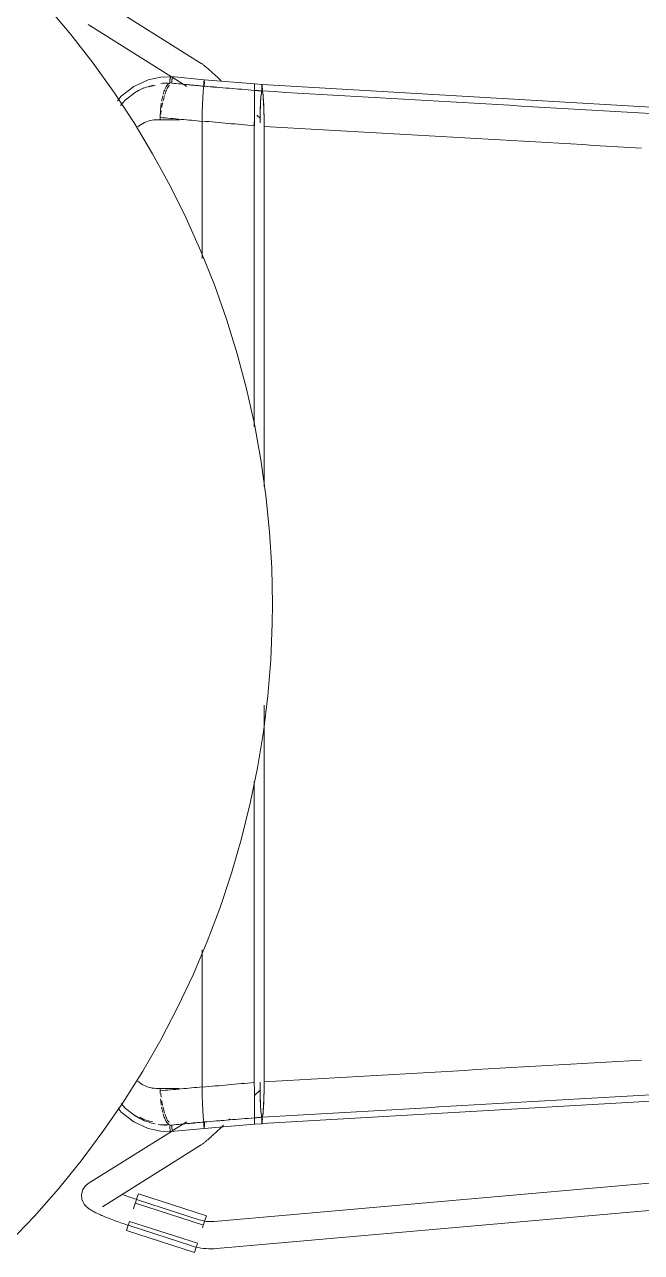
# Model space of a CAD drawing. Header units: millimetres. Extents: x 79795 to 317870, y -36033 to 97293.
# Drawn here: x 220845 to 221117, y 31466 to 32008 of the extents above; entities that cross this region are included whole.
import ezdxf

# ---------------------------------------------------------------- set-up
doc = ezdxf.new("R2010")
doc.units = ezdxf.units.MM
doc.header["$MEASUREMENT"] = 0
doc.layers.add('I-FURN', color=8, linetype='CONTINUOUS', lineweight=9)

msp = doc.modelspace()

# ---------------------------------------------------------------- linework, layer by layer
at = {"layer": 'I-FURN'}
for p, q in [((220865.1, 32003.31), (220854.8, 32015.55)), ((220922.66, 31990.55), (220879.07, 32017.85)), ((220872.7, 32007.69), (220909.47, 31984.65)), ((220874.91, 31990.67), (220865.1, 32003.31)), ((220884.21, 31977.65), (220874.91, 31990.67)), ((220922.66, 31990.55), (220922.98, 31990.33)), ((220922.98, 31990.33), (220923.24, 31990.15)), ((220923.24, 31990.15), (220923.47, 31989.98)), ((220923.47, 31989.98), (220923.69, 31989.8)), ((220923.69, 31989.8), (220923.91, 31989.62)), ((220923.91, 31989.62), (220924.14, 31989.43)), ((220924.14, 31989.43), (220924.39, 31989.23)), ((220924.39, 31989.23), (220924.64, 31989.02)), ((220924.64, 31989.02), (220924.9, 31988.79)), ((220924.9, 31988.79), (220925.18, 31988.55)), ((220925.18, 31988.55), (220925.48, 31988.29)), ((220925.48, 31988.29), (220925.79, 31988.02)), ((220925.79, 31988.02), (220926.11, 31987.73)), ((220926.11, 31987.73), (220926.45, 31987.43)), ((220926.45, 31987.43), (220926.8, 31987.11)), ((220892.91, 31980.4), (220899.22, 31983.3)), ((220899.22, 31983.3), (220904.87, 31984.51)), ((220904.87, 31984.51), (220910.33, 31984.6)), ((220923.93, 31983.3), (220909.43, 31984.72)), ((220909.84, 31984.42), (220916.29, 31980.38)), ((220923.83, 31981.91), (220923.82, 31981.42)), ((220923.82, 31981.41), (220923.83, 31981.91)), ((220923.84, 31982.36), (220923.83, 31981.91)), ((220923.83, 31981.91), (220923.84, 31982.36)), ((220923.85, 31982.75), (220923.84, 31982.36)), ((220923.84, 31982.36), (220923.85, 31982.74)), ((220923.88, 31983.04), (220923.85, 31982.75)), ((220923.85, 31982.74), (220923.88, 31983.04)), ((220923.9, 31983.23), (220923.88, 31983.04)), ((220923.93, 31983.3), (220923.9, 31983.23)), ((220923.9, 31983.23), (220923.93, 31983.3)), ((220923.95, 31983.24), (220923.93, 31983.3)), ((220946.13, 31981.47), (220923.93, 31983.3)), ((220923.93, 31983.3), (220923.95, 31983.23)), ((220923.98, 31983.05), (220923.95, 31983.24)), ((220923.95, 31983.23), (220923.98, 31983.05)), ((220924, 31982.76), (220923.98, 31983.05)), ((220923.98, 31983.05), (220924, 31982.75)), ((220924.01, 31982.37), (220924, 31982.76)), ((220924, 31982.75), (220924.01, 31982.37)), ((220924.02, 31981.92), (220924.01, 31982.37)), ((220924.01, 31982.37), (220924.02, 31981.92)), ((220924.03, 31981.43), (220924.02, 31981.92)), ((220924.02, 31981.92), (220924.03, 31981.43)), ((220926.8, 31987.11), (220927.16, 31986.78)), ((220927.16, 31986.78), (220927.54, 31986.44)), ((220927.54, 31986.44), (220927.93, 31986.08)), ((220927.93, 31986.08), (220928.33, 31985.71)), ((220928.33, 31985.71), (220928.75, 31985.33)), ((220928.75, 31985.33), (220929.17, 31984.94)), ((220929.17, 31984.94), (220929.61, 31984.54)), ((220929.61, 31984.54), (220930.05, 31984.13)), ((220930.05, 31984.13), (220930.5, 31983.7)), ((220930.5, 31983.7), (220930.97, 31983.27)), ((220930.97, 31983.27), (220931.44, 31982.83)), ((220892.98, 31964.27), (220884.21, 31977.65)), ((220887.38, 31976.06), (220892.91, 31980.4)), ((220889.04, 31974.33), (220893.61, 31977.82)), ((220893.61, 31977.82), (220897.3, 31979.73)), ((220923.31, 31975.39), (220923.46, 31977.83)), ((220923.46, 31977.82), (220923.31, 31975.34)), ((220923.64, 31979.56), (220923.46, 31977.82)), ((220923.46, 31977.84), (220923.64, 31979.56)), ((220923.83, 31980.45), (220923.64, 31979.56)), ((220923.64, 31979.56), (220923.83, 31980.45)), ((220923.82, 31981.42), (220923.83, 31980.92)), ((220923.83, 31980.92), (220923.82, 31981.41)), ((220923.83, 31980.92), (220923.83, 31980.45)), ((220923.83, 31980.45), (220923.83, 31980.92)), ((220924.02, 31980.46), (220924.03, 31980.93)), ((220924.03, 31980.93), (220924.02, 31980.46)), ((220946.1, 31977.75), (220946.09, 31976)), ((220946.09, 31976), (220946.1, 31977.74)), ((220946.1, 31977.74), (220946.12, 31978.63)), ((220946.12, 31978.63), (220946.1, 31977.75)), ((220946.12, 31980.92), (220946.12, 31981.22)), ((220946.12, 31981.22), (220946.12, 31980.93)), ((220946.12, 31980.93), (220946.12, 31980.54)), ((220946.12, 31980.54), (220946.12, 31980.92)), ((220946.12, 31980.09), (220946.12, 31980.54)), ((220946.12, 31980.54), (220946.12, 31980.09)), ((220946.12, 31979.6), (220946.12, 31980.09)), ((220946.12, 31980.09), (220946.12, 31979.6)), ((220946.12, 31979.1), (220946.12, 31979.6)), ((220946.12, 31979.6), (220946.12, 31979.11)), ((220946.12, 31979.11), (220946.12, 31978.63)), ((220946.12, 31978.63), (220946.12, 31979.1)), ((220946.13, 31981.47), (220949.49, 31981.2)), ((220946.13, 31981.4), (220946.13, 31981.47)), ((220946.13, 31981.47), (220946.13, 31981.4)), ((220946.13, 31981.41), (220946.13, 31981.47)), ((220946.13, 31981.47), (220946.13, 31981.41)), ((220946.13, 31980.92), (220946.13, 31980.53)), ((220946.13, 31980.54), (220946.13, 31980.92)), ((220946.13, 31980.09), (220946.13, 31980.54)), ((220946.13, 31980.53), (220946.13, 31980.08)), ((220946.13, 31979.6), (220946.13, 31980.09)), ((220946.13, 31980.08), (220946.13, 31979.59)), ((220946.13, 31979.1), (220946.13, 31979.6)), ((220946.13, 31979.59), (220946.13, 31979.1)), ((220946.13, 31979.1), (220946.13, 31978.63)), ((220946.13, 31978.63), (220946.13, 31979.1)), ((220946.15, 31977.73), (220946.16, 31975.98)), ((220946.16, 31975.98), (220946.15, 31977.73)), ((220949.18, 31977.45), (220948.98, 31975.7)), ((220949.39, 31978.36), (220949.18, 31977.45)), ((220949.39, 31980.26), (220949.38, 31979.81)), ((220949.38, 31979.81), (220949.38, 31979.32)), ((220949.38, 31979.32), (220949.38, 31978.82)), ((220949.38, 31978.82), (220949.39, 31978.36)), ((220949.41, 31980.65), (220949.39, 31980.26)), ((220949.43, 31980.94), (220949.41, 31980.65)), ((220949.46, 31981.13), (220949.43, 31980.94)), ((220949.49, 31981.2), (220949.46, 31981.13)), ((221281.4, 31961.91), (220949.49, 31981.2)), ((220949.51, 31981.13), (220949.49, 31981.2)), ((220949.54, 31980.94), (220949.51, 31981.13)), ((220949.56, 31980.65), (220949.54, 31980.94)), ((220949.58, 31980.27), (220949.56, 31980.65)), ((220949.59, 31979.82), (220949.58, 31980.27)), ((220949.6, 31979.33), (220949.59, 31979.82)), ((220949.59, 31978.83), (220949.6, 31979.33)), ((220949.59, 31978.36), (220949.59, 31978.83)), ((220949.8, 31977.47), (220949.59, 31978.36)), ((220949.99, 31975.72), (220949.8, 31977.47)), ((220885.69, 31973.96), (220887.38, 31976.06)), ((220887.04, 31971.94), (220889.04, 31974.33)), ((220923.2, 31972.25), (220923.12, 31968.71)), ((220923.12, 31968.81), (220923.2, 31972.25)), ((220923.2, 31972.31), (220923.31, 31975.35)), ((220923.31, 31975.34), (220923.2, 31972.25)), ((220946.08, 31973.5), (220946.07, 31970.36)), ((220946.07, 31970.36), (220946.08, 31973.49)), ((220946.08, 31973.5), (220946.09, 31976)), ((220946.09, 31976), (220946.08, 31973.5)), ((220946.16, 31975.98), (220946.17, 31973.48)), ((220946.17, 31973.48), (220946.16, 31975.98)), ((220946.17, 31973.48), (220946.18, 31970.35)), ((220946.18, 31970.36), (220946.17, 31973.48)), ((220948.82, 31973.21), (220948.7, 31970.09)), ((220948.98, 31975.7), (220948.82, 31973.21)), ((220950.15, 31973.22), (220949.99, 31975.72)), ((220950.28, 31970.09), (220950.15, 31973.22)), ((220913.05, 31965.66), (220903.3, 31965.66)), ((220904.54, 31965.6), (220904.54, 31966.65)), ((220923.12, 31968.71), (220923.1, 31964.95)), ((220923.1, 31965.07), (220923.12, 31968.71)), ((220946.06, 31963.01), (220946.07, 31966.8)), ((220946.07, 31966.8), (220946.06, 31963.01)), ((220946.07, 31966.8), (220946.07, 31970.36)), ((220946.07, 31970.36), (220946.07, 31966.8)), ((220946.19, 31966.8), (220946.19, 31963.02)), ((220946.19, 31963.02), (220946.19, 31966.8)), ((220948.74, 31966.23), (220947.21, 31967.71)), ((220948.62, 31966.54), (220948.6, 31964.28)), ((220948.7, 31970.09), (220948.62, 31966.54)), ((220950.35, 31966.53), (220950.28, 31970.09)), ((220950.38, 31962.74), (220950.35, 31966.53)), ((220901.2, 31950.54), (220892.98, 31964.27)), ((220923.1, 31964.95), (220923.1, 31904.46)), ((220923.1, 31904.46), (220923.1, 31964.95)), ((220946.06, 31830.01), (220946.06, 31963.01)), ((220946.06, 31963.01), (220946.06, 31830.01)), ((220950.38, 31803.65), (220950.38, 31962.74)), ((220950.38, 31962.74), (220950.38, 31803.65)), ((220908.87, 31936.5), (220901.2, 31950.54)), ((220915.98, 31922.17), (220908.87, 31936.5)), ((220922.5, 31907.56), (220915.98, 31922.17)), ((220928.43, 31892.7), (220922.5, 31907.56)), ((220933.77, 31877.62), (220928.43, 31892.7)), ((220938.5, 31862.33), (220933.77, 31877.62)), ((220942.61, 31846.87), (220938.5, 31862.33)), ((220946.1, 31831.26), (220942.61, 31846.87)), ((220948.97, 31815.52), (220946.1, 31831.26)), ((220951.2, 31799.68), (220948.97, 31815.52)), ((220952.8, 31783.76), (220951.2, 31799.68)), ((220953.76, 31767.79), (220952.8, 31783.76)), ((220954.08, 31751.79), (220953.76, 31767.79)), ((220953.98, 31743.16), (220954.08, 31751.79)), ((220953.32, 31727.17), (220953.98, 31743.16)), ((220952.01, 31711.23), (220953.32, 31727.17)), ((220950.07, 31695.34), (220952.01, 31711.23)), ((220950.38, 31540.84), (220950.38, 31707.11)), ((220950.38, 31707.11), (220950.38, 31540.84)), ((220947.5, 31679.55), (220950.07, 31695.34)), ((220944.3, 31663.88), (220947.5, 31679.55)), ((220946.06, 31540.58), (220946.06, 31673.41)), ((220946.06, 31673.41), (220946.06, 31540.58)), ((220940.47, 31648.34), (220944.3, 31663.88)), ((220936.02, 31632.98), (220940.47, 31648.34)), ((220930.96, 31617.8), (220936.02, 31632.98)), ((220925.3, 31602.83), (220930.96, 31617.8)), ((220919.05, 31588.11), (220925.3, 31602.83)), ((220923.1, 31599.19), (220923.1, 31538.63)), ((220923.1, 31538.63), (220923.1, 31599.19)), ((220912.21, 31573.64), (220919.05, 31588.11)), ((220904.8, 31559.46), (220912.21, 31573.64)), ((220896.83, 31545.59), (220904.8, 31559.46)), ((220888.31, 31532.05), (220896.83, 31545.59)), ((220903.3, 31537.93), (220913.05, 31537.93)), ((220904.54, 31536.94), (220904.54, 31537.98)), ((220923.1, 31538.63), (220923.12, 31534.87)), ((220923.12, 31534.78), (220923.1, 31538.51)), ((220946.07, 31536.79), (220946.06, 31540.58)), ((220946.06, 31540.58), (220946.07, 31536.79)), ((220946.07, 31534.78), (220948.74, 31537.35)), ((220948.59, 31540.73), (220948.62, 31537.05)), ((221281.4, 31541.67), (220949.49, 31522.39)), ((220950.35, 31537.06), (220950.38, 31540.84)), ((220879.26, 31518.86), (220888.31, 31532.05)), ((220923.2, 31531.34), (220923.12, 31534.78)), ((220923.12, 31534.77), (220923.2, 31531.34)), ((220946.07, 31533.22), (220946.07, 31536.79)), ((220946.07, 31536.79), (220946.07, 31533.22)), ((220946.08, 31530.09), (220946.07, 31533.22)), ((220946.07, 31533.22), (220946.08, 31530.09)), ((220946.19, 31536.79), (220946.18, 31533.23)), ((220946.18, 31533.23), (220946.19, 31536.78)), ((220948.62, 31537.05), (220948.7, 31533.5)), ((220948.7, 31533.5), (220948.82, 31530.38)), ((220950.15, 31530.36), (220950.28, 31533.49)), ((220950.28, 31533.49), (220950.35, 31537.06)), ((220885.98, 31529.27), (220887.38, 31527.52)), ((220887.31, 31531.33), (220889.04, 31529.26)), ((220887.38, 31527.52), (220892.91, 31523.19)), ((220889.04, 31529.26), (220893.61, 31525.76)), ((220923.2, 31531.34), (220923.31, 31528.24)), ((220923.31, 31528.24), (220923.2, 31531.27)), ((220923.31, 31528.24), (220923.46, 31525.76)), ((220923.46, 31525.76), (220923.31, 31528.2)), ((220946.09, 31527.59), (220946.08, 31530.09)), ((220946.08, 31530.09), (220946.09, 31527.58)), ((220946.1, 31525.84), (220946.09, 31527.58)), ((220946.09, 31527.58), (220946.1, 31525.84)), ((220946.16, 31527.61), (220946.15, 31525.86)), ((220946.15, 31525.85), (220946.16, 31527.6)), ((220946.17, 31530.11), (220946.16, 31527.61)), ((220946.16, 31527.6), (220946.17, 31530.1)), ((220948.82, 31530.38), (220948.98, 31527.88)), ((220948.98, 31527.88), (220949.18, 31526.13)), ((220949.8, 31526.11), (220949.99, 31527.86)), ((220949.99, 31527.86), (220950.15, 31530.36)), ((220892.91, 31523.19), (220899.22, 31520.29)), ((220893.61, 31525.76), (220897.3, 31523.85)), ((220916.29, 31523.2), (220909.84, 31519.17)), ((220923.46, 31525.76), (220923.64, 31524.03)), ((220923.64, 31524.02), (220923.46, 31525.74)), ((220923.64, 31524.03), (220923.83, 31523.13)), ((220923.83, 31523.14), (220923.64, 31524.02)), ((220923.82, 31522.17), (220923.83, 31522.67)), ((220923.83, 31522.66), (220923.82, 31522.17)), ((220923.82, 31522.17), (220923.83, 31521.67)), ((220923.83, 31521.68), (220923.82, 31522.17)), ((220923.83, 31522.67), (220923.83, 31523.14)), ((220923.83, 31523.13), (220923.83, 31522.66)), ((220923.84, 31521.23), (220923.83, 31521.68)), ((220923.83, 31521.67), (220923.84, 31521.22)), ((220923.85, 31520.84), (220923.84, 31521.23)), ((220923.84, 31521.22), (220923.85, 31520.84)), ((220946.13, 31522.11), (220923.93, 31520.29)), ((220924.01, 31521.21), (220924.02, 31521.66)), ((220924.02, 31521.66), (220924.01, 31521.21)), ((220924.03, 31522.65), (220924.02, 31523.12)), ((220924.02, 31523.12), (220924.03, 31522.65)), ((220924.03, 31522.16), (220924.02, 31521.66)), ((220924.02, 31521.66), (220924.03, 31522.15)), ((220924.03, 31522.15), (220924.03, 31522.65)), ((220924.03, 31522.65), (220924.03, 31522.16)), ((220931.44, 31520.75), (220931.91, 31521.2)), ((220931.91, 31521.2), (220932.4, 31521.66)), ((220934.88, 31524.02), (220935.39, 31524.5)), ((220946.12, 31524.95), (220946.1, 31525.84)), ((220946.1, 31525.84), (220946.12, 31524.95)), ((220946.12, 31524.48), (220946.12, 31524.95)), ((220946.12, 31524.95), (220946.12, 31524.48)), ((220946.12, 31523.99), (220946.12, 31524.48)), ((220946.12, 31524.48), (220946.12, 31523.98)), ((220946.12, 31523.5), (220946.12, 31523.99)), ((220946.12, 31523.98), (220946.12, 31523.49)), ((220946.12, 31523.04), (220946.12, 31523.5)), ((220946.12, 31523.49), (220946.12, 31523.04)), ((220946.12, 31522.66), (220946.12, 31523.04)), ((220946.12, 31523.04), (220946.12, 31522.66)), ((220946.12, 31522.37), (220946.12, 31522.66)), ((220946.12, 31522.66), (220946.12, 31522.37)), ((220946.13, 31522.18), (220946.12, 31522.37)), ((220946.12, 31522.37), (220946.13, 31522.18)), ((220946.13, 31524.96), (220946.13, 31524.49)), ((220946.13, 31524.49), (220946.13, 31524.96)), ((220946.13, 31524.49), (220946.13, 31523.99)), ((220946.13, 31523.99), (220946.13, 31524.49)), ((220946.13, 31523.99), (220946.13, 31523.5)), ((220946.13, 31523.5), (220946.13, 31523.99)), ((220946.13, 31523.5), (220946.13, 31523.05)), ((220946.13, 31523.05), (220946.13, 31523.5)), ((220946.13, 31523.05), (220946.13, 31522.67)), ((220946.13, 31522.66), (220946.13, 31523.05)), ((220946.13, 31522.67), (220946.13, 31522.37)), ((220946.13, 31522.37), (220946.13, 31522.66)), ((220946.13, 31522.12), (220949.49, 31522.38)), ((220946.13, 31522.37), (220946.13, 31522.18)), ((220946.13, 31522.18), (220946.13, 31522.37)), ((220946.13, 31522.18), (220946.13, 31522.12)), ((220946.13, 31522.12), (220946.13, 31522.18)), ((220946.13, 31522.18), (220946.13, 31522.11)), ((220946.13, 31522.11), (220946.13, 31522.18)), ((220949.18, 31526.13), (220949.39, 31525.23)), ((220949.39, 31525.23), (220949.38, 31524.76)), ((220949.38, 31524.76), (220949.38, 31524.26)), ((220949.38, 31524.26), (220949.38, 31523.77)), ((220949.38, 31523.77), (220949.39, 31523.32)), ((220949.39, 31523.32), (220949.41, 31522.94)), ((220949.41, 31522.94), (220949.43, 31522.65)), ((220949.43, 31522.65), (220949.46, 31522.46)), ((220949.46, 31522.46), (220949.49, 31522.39)), ((220949.49, 31522.39), (220949.51, 31522.45)), ((220949.51, 31522.45), (220949.54, 31522.64)), ((220949.54, 31522.64), (220949.56, 31522.93)), ((220949.56, 31522.93), (220949.58, 31523.32)), ((220949.58, 31523.32), (220949.59, 31523.77)), ((220949.59, 31525.22), (220949.8, 31526.11)), ((220949.59, 31524.75), (220949.59, 31525.22)), ((220949.6, 31524.26), (220949.59, 31524.75)), ((220949.59, 31523.77), (220949.6, 31524.26)), ((220869.68, 31506.04), (220879.26, 31518.86)), ((220909.47, 31518.93), (220872.7, 31495.9)), ((220899.22, 31520.29), (220904.87, 31519.07)), ((220904.87, 31519.07), (220910.33, 31518.98)), ((220923.93, 31520.28), (220909.43, 31518.86)), ((220923.85, 31520.84), (220923.88, 31520.54)), ((220923.88, 31520.55), (220923.85, 31520.84)), ((220923.88, 31520.54), (220923.9, 31520.35)), ((220923.93, 31520.29), (220923.9, 31520.36)), ((220923.9, 31520.35), (220923.93, 31520.28)), ((220923.93, 31520.28), (220923.95, 31520.35)), ((220923.95, 31520.35), (220923.93, 31520.29)), ((220923.95, 31520.35), (220923.98, 31520.54)), ((220923.98, 31520.54), (220923.95, 31520.35)), ((220923.98, 31520.54), (220924, 31520.83)), ((220924, 31520.83), (220923.98, 31520.54)), ((220925.79, 31515.57), (220926.11, 31515.86)), ((220926.11, 31515.86), (220926.45, 31516.16)), ((220926.45, 31516.16), (220926.8, 31516.47)), ((220926.8, 31516.47), (220927.16, 31516.8)), ((220927.16, 31516.8), (220927.54, 31517.15)), ((220927.54, 31517.15), (220927.93, 31517.5)), ((220927.93, 31517.5), (220928.33, 31517.87)), ((221352.66, 31516.48), (220928.31, 31479.2)), ((220928.33, 31517.87), (220928.75, 31518.25)), ((220928.75, 31518.25), (220929.17, 31518.64)), ((220929.17, 31518.64), (220929.61, 31519.05)), ((220929.61, 31519.05), (220930.05, 31519.46)), ((220930.05, 31519.46), (220930.5, 31519.88)), ((220930.5, 31519.88), (220930.97, 31520.31)), ((220930.97, 31520.31), (220931.44, 31520.75)), ((220879.07, 31485.73), (220922.66, 31513.04)), ((220922.66, 31513.04), (220922.98, 31513.25)), ((220922.98, 31513.25), (220923.24, 31513.43)), ((220923.24, 31513.43), (220923.47, 31513.61)), ((220923.47, 31513.61), (220923.69, 31513.78)), ((220923.69, 31513.78), (220923.91, 31513.96)), ((220923.91, 31513.96), (220924.14, 31514.15)), ((220924.14, 31514.15), (220924.39, 31514.35)), ((220924.39, 31514.35), (220924.64, 31514.57)), ((220924.64, 31514.57), (220924.9, 31514.8)), ((220924.9, 31514.8), (220925.18, 31515.04)), ((220925.18, 31515.04), (220925.48, 31515.3)), ((220925.48, 31515.3), (220925.79, 31515.57)), ((220859.6, 31493.62), (220869.68, 31506.04)), ((220929.36, 31467.24), (221372.68, 31506.19)), ((220871.58, 31495.01), (220870.36, 31493.27)), ((220871.58, 31495.01), (220872.7, 31495.9)), ((220849.03, 31481.61), (220859.6, 31493.62)), ((220870.36, 31493.27), (220869.77, 31491.05)), ((220869.77, 31491.05), (220869.94, 31489.07)), ((220869.94, 31489.07), (220870.47, 31487.69)), ((220887.96, 31491.09), (220888.58, 31490.86)), ((220888.58, 31490.86), (220889.22, 31490.63)), ((220889.22, 31490.63), (220889.87, 31490.39)), ((220889.87, 31490.39), (220890.52, 31490.15)), ((220890.52, 31490.15), (220891.19, 31489.92)), ((220891.19, 31489.92), (220891.86, 31489.68)), ((220891.86, 31489.68), (220892.54, 31489.45)), ((220892.54, 31489.45), (220893.23, 31489.22)), ((220893.23, 31489.22), (220893.92, 31488.99)), ((220893.62, 31487.45), (220894.26, 31489.42)), ((220893.92, 31488.99), (220894.61, 31488.76)), ((220894.26, 31489.42), (220894.89, 31491.37)), ((220894.61, 31488.76), (220894.94, 31488.65)), ((220924.89, 31481.68), (220894.89, 31491.37)), ((220921.75, 31479.94), (220894.94, 31488.65)), ((220870.47, 31487.69), (220871.03, 31486.78)), ((220871.03, 31486.78), (220871.55, 31486.15)), ((220871.55, 31486.15), (220872.02, 31485.69)), ((220872.02, 31485.69), (220872.44, 31485.32)), ((220872.44, 31485.32), (220872.84, 31485)), ((220872.84, 31485), (220873.24, 31484.73)), ((220873.24, 31484.73), (220873.62, 31484.47)), ((220873.62, 31484.47), (220874.01, 31484.23)), ((220874.01, 31484.23), (220874.41, 31483.99)), ((220874.41, 31483.99), (220874.82, 31483.76)), ((220874.82, 31483.76), (220875.25, 31483.53)), ((220875.25, 31483.53), (220875.69, 31483.3)), ((220875.69, 31483.3), (220876.15, 31483.08)), ((220876.15, 31483.08), (220876.62, 31482.84)), ((220893.55, 31487.23), (220892.75, 31484.75)), ((220893.58, 31487.33), (220923.59, 31477.64)), ((220837.99, 31470.03), (220849.03, 31481.61)), ((220876.62, 31482.84), (220877.11, 31482.61)), ((220877.11, 31482.61), (220877.62, 31482.38)), ((220877.62, 31482.38), (220878.15, 31482.14)), ((220878.15, 31482.14), (220878.69, 31481.9)), ((220878.69, 31481.9), (220879.26, 31481.66)), ((220879.26, 31481.66), (220879.83, 31481.41)), ((220879.83, 31481.41), (220880.43, 31481.16)), ((220880.43, 31481.16), (220881.04, 31480.91)), ((220881.04, 31480.91), (220881.67, 31480.66)), ((220881.67, 31480.66), (220882.31, 31480.41)), ((220882.31, 31480.41), (220882.96, 31480.16)), ((220882.96, 31480.16), (220883.62, 31479.9)), ((220883.62, 31479.9), (220884.3, 31479.65)), ((220884.3, 31479.65), (220884.99, 31479.39)), ((220884.99, 31479.39), (220885.69, 31479.14)), ((220885.69, 31479.14), (220886.4, 31478.89)), ((220886.4, 31478.89), (220887.11, 31478.63)), ((220887.11, 31478.63), (220887.83, 31478.38)), ((220887.83, 31478.38), (220888.56, 31478.13)), ((220888.56, 31478.13), (220889.3, 31477.88)), ((220889.3, 31477.88), (220890.03, 31477.63)), ((220890.3, 31477.17), (220890.94, 31479.14)), ((220920.98, 31469.57), (220890.98, 31479.26)), ((220921.78, 31479.93), (220921.75, 31479.94)), ((220922.41, 31479.74), (220921.78, 31479.93)), ((220923.05, 31479.58), (220922.41, 31479.74)), ((220923.7, 31479.44), (220923.05, 31479.58)), ((220924.26, 31479.73), (220923.63, 31477.76)), ((220924.35, 31479.32), (220923.7, 31479.44)), ((220924.89, 31481.68), (220924.26, 31479.73)), ((220925.01, 31479.24), (220924.35, 31479.32)), ((220925.67, 31479.17), (220925.01, 31479.24)), ((220926.33, 31479.14), (220925.67, 31479.17)), ((220926.99, 31479.13), (220926.33, 31479.14)), ((220927.65, 31479.15), (220926.99, 31479.13)), ((220928.31, 31479.19), (220927.65, 31479.15)), ((220889.67, 31475.22), (220890.3, 31477.17)), ((220919.68, 31465.53), (220889.67, 31475.22)), ((220890.03, 31477.63), (220890.77, 31477.39)), ((220890.77, 31477.39), (220891.23, 31477.24)), ((220891.23, 31477.24), (220918.05, 31468.53)), ((220923.56, 31477.54), (220923.18, 31476.38)), ((220918.05, 31468.53), (220919.14, 31468.2)), ((220919.14, 31468.2), (220920.24, 31467.91)), ((220920.31, 31467.48), (220919.68, 31465.53)), ((220920.24, 31467.91), (220921.36, 31467.67)), ((220920.95, 31469.45), (220920.31, 31467.48)), ((220921.36, 31467.67), (220922.48, 31467.47)), ((220922.48, 31467.47), (220923.62, 31467.32)), ((220923.62, 31467.32), (220924.75, 31467.21)), ((220924.75, 31467.21), (220925.89, 31467.15)), ((220925.89, 31467.15), (220927.04, 31467.13)), ((220927.04, 31467.13), (220928.18, 31467.16)), ((220928.18, 31467.16), (220929.32, 31467.24)), ((220929.32, 31467.24), (220929.36, 31467.24))]:
    msp.add_line(p, q, dxfattribs=at)
for points in [[(220908.05, 31981.85), (220907.4, 31981.84), (220906.75, 31981.8), (220906.1, 31981.74)], [(220906.71, 31979.34), (220907.04, 31980.03), (220907.74, 31981.18), (220908.49, 31981.74), (220908.88, 31981.89)], [(220923.83, 31980.45), (220921.31, 31980.69), (220916.27, 31981.17), (220911.32, 31981.65), (220908.88, 31981.89)], [(220910.18, 31984.54), (220910.14, 31984.5), (220910.04, 31984.38), (220909.91, 31984.08), (220909.79, 31983.69), (220909.7, 31983.24), (220909.63, 31982.75), (220909.6, 31982.25), (220909.6, 31981.93), (220909.61, 31981.78)], [(220901.63, 31980.92), (220900.91, 31980.72), (220900.19, 31980.48), (220899.48, 31980.22)], [(220904.88, 31981.71), (220905.7, 31981.8), (220906.52, 31981.81), (220907.35, 31981.8)], [(220906.46, 31976.43), (220906.21, 31975.63), (220905.98, 31974.75), (220905.76, 31973.84)], [(220905.83, 31976.91), (220906.03, 31977.64), (220906.27, 31978.27), (220906.51, 31978.87)], [(220907.45, 31979.06), (220907.16, 31978.42), (220906.88, 31977.68), (220906.62, 31976.86)], [(220908.52, 31980.88), (220908.2, 31980.47), (220907.88, 31979.95), (220907.57, 31979.31)], [(220924.02, 31980.46), (220921.65, 31980.7), (220919.28, 31980.93), (220916.94, 31981.17)], [(220923.83, 31980.45), (220927.54, 31980.14), (220934.97, 31979.54), (220942.4, 31978.94), (220946.12, 31978.63)], [(220924.02, 31980.46), (220927.67, 31980.16), (220931.32, 31979.86), (220934.97, 31979.55)], [(220938.58, 31979.25), (220938.99, 31979.22), (220939.4, 31979.19), (220939.81, 31979.15)], [(220949.59, 31978.36), (220949.01, 31978.41), (220947.85, 31978.5), (220946.7, 31978.59), (220946.12, 31978.63)], [(220949.39, 31978.36), (220948.84, 31978.4), (220947.76, 31978.49), (220946.68, 31978.58), (220946.13, 31978.63)], [(220949.39, 31978.36), (220949.37, 31978.95), (220949.37, 31980.46), (220949.45, 31981.2), (220949.49, 31981.2)], [(220949.59, 31978.36), (221004.99, 31975.14), (221115.75, 31968.7), (221226.35, 31962.26), (221281.58, 31959.04)], [(220905.15, 31973.86), (220905.29, 31974.7), (220905.45, 31975.5), (220905.64, 31976.24)], [(220905.61, 31973.18), (220905.47, 31972.53), (220905.33, 31971.87), (220905.21, 31971.19)], [(220903.03, 31965.65), (220903.53, 31965.67), (220904.04, 31965.65), (220904.54, 31965.6)], [(220904.54, 31966.65), (220904.55, 31967.6), (220904.59, 31968.53), (220904.64, 31969.44)], [(220923.1, 31964.95), (220919.96, 31965.26), (220913.71, 31965.85), (220907.57, 31966.39), (220904.54, 31966.65)], [(220923.1, 31965.07), (220926.92, 31964.73), (220930.74, 31964.38), (220934.57, 31964.04)], [(220934.57, 31964.04), (220938.4, 31963.7), (220942.23, 31963.35), (220946.06, 31963.01)], [(220950.38, 31962.74), (221005.91, 31959.55), (221061.43, 31956.35), (221116.87, 31953.16)], [(221116.87, 31550.43), (221061.41, 31547.23), (221005.91, 31544.04), (220950.38, 31540.84)], [(220949.59, 31525.22), (221004.99, 31528.44), (221115.75, 31534.88), (221226.35, 31541.32), (221281.58, 31544.54)], [(220904.54, 31537.98), (220904.04, 31537.94), (220903.53, 31537.92), (220903.02, 31537.93)], [(220923.1, 31538.63), (220919.96, 31538.33), (220913.71, 31537.74), (220907.57, 31537.19), (220904.54, 31536.94)], [(220934.57, 31539.55), (220930.74, 31539.2), (220926.92, 31538.86), (220923.1, 31538.51)], [(220946.06, 31540.58), (220942.23, 31540.23), (220938.4, 31539.89), (220934.57, 31539.55)], [(220904.57, 31535.72), (220904.56, 31536.12), (220904.55, 31536.53), (220904.54, 31536.94)], [(220905.01, 31530.58), (220904.89, 31531.43), (220904.77, 31532.31), (220904.71, 31533.22)], [(220904.75, 31535.74), (220904.82, 31535.19), (220904.89, 31534.65), (220904.96, 31534.11)], [(220905.22, 31532.41), (220905.34, 31531.73), (220905.47, 31531.07), (220905.61, 31530.41)], [(220905.64, 31527.35), (220905.46, 31528.09), (220905.3, 31528.9), (220905.15, 31529.73)], [(220905.76, 31529.75), (220905.97, 31528.83), (220906.2, 31527.88), (220906.45, 31527.03)], [(220906.51, 31524.7), (220906.26, 31525.29), (220906.03, 31525.95), (220905.82, 31526.68)], [(220906.6, 31526.71), (220906.87, 31525.9), (220907.15, 31525.09), (220907.45, 31524.53)], [(220907.34, 31521.73), (220906.08, 31521.75), (220904.82, 31521.84), (220903.58, 31522.03)], [(220905.37, 31521.93), (220906.25, 31521.82), (220907.15, 31521.8), (220908.05, 31521.8)], [(220908.88, 31521.7), (220908.49, 31521.84), (220907.73, 31522.41), (220907.03, 31523.55), (220906.71, 31524.25)], [(220907.57, 31524.28), (220907.88, 31523.65), (220908.2, 31523.25), (220908.52, 31522.92)], [(220923.83, 31523.13), (220921.31, 31522.9), (220916.27, 31522.42), (220911.32, 31521.94), (220908.88, 31521.7)], [(220923.83, 31523.1), (220921.52, 31522.87), (220919.21, 31522.65), (220916.94, 31522.42)], [(220923.83, 31523.14), (220927.54, 31523.44), (220934.97, 31524.04), (220942.4, 31524.65), (220946.12, 31524.95)], [(220949.59, 31525.22), (220949.01, 31525.18), (220947.85, 31525.09), (220946.7, 31525), (220946.12, 31524.95)], [(220949.39, 31525.23), (220948.84, 31525.18), (220947.76, 31525.09), (220946.68, 31525), (220946.13, 31524.96)]]:
    msp.add_open_spline(points, degree=3, dxfattribs=at)
for points, knots in [([(220908.88, 31981.89), (220908.86, 31982.03), (220908.83, 31982.31), (220908.81, 31982.74), (220908.82, 31983.11), (220908.85, 31983.4), (220908.88, 31983.67), (220908.93, 31983.92), (220908.99, 31984.15), (220909.06, 31984.34), (220909.15, 31984.54), (220909.24, 31984.64), (220909.29, 31984.67)], [0, 0, 0, 0, 0.0555556, 0.1111111, 0.1666667, 0.1944444, 0.2222222, 0.2777778, 0.3055556, 0.3333333, 0.3888889, 0.4444444, 0.4444444, 0.4444444, 0.4444444]), ([(220893.64, 31977.82), (220894.46, 31978.33), (220897.18, 31979.91), (220900.17, 31980.51), (220902.27, 31980.79)], [-0.4024189, -0.4024189, -0.4024189, -0.4024189, -0.3333333, -0.1789981, -0.1789981, -0.1789981, -0.1789981]), ([(220948.6, 31964.28), (220948.61, 31966.31), (220948.67, 31969.53), (220948.81, 31973.32), (220949.03, 31976.67), (220949.24, 31978.07), (220949.39, 31978.36)], [-0.9335619, -0.9335619, -0.9335619, -0.9335619, -0.6666667, -0.5, -0.3333333, 0, 0, 0, 0]), ([(220949.49, 31981.2), (220949.5, 31981.2), (220949.53, 31981.06), (220949.56, 31980.67), (220949.58, 31980.29), (220949.59, 31979.83), (220949.6, 31979.33), (220949.6, 31978.83), (220949.59, 31978.51), (220949.59, 31978.36)], [-0.498493, -0.498493, -0.498493, -0.498493, -0.375, -0.3125, -0.25, -0.1875, -0.125, -0.0625, 0, 0, 0, 0]), ([(220949.59, 31978.36), (220949.73, 31978.09), (220949.94, 31976.7), (220950.16, 31973.34), (220950.28, 31970.17), (220950.36, 31966.57), (220950.38, 31964.02), (220950.38, 31962.74)], [-1, -1, -1, -1, -0.666667, -0.5, -0.333333, -0.166667, 0, 0, 0, 0]), ([(220904.67, 31969.8), (220904.68, 31969.99), (220904.77, 31971.09), (220904.89, 31972.15), (220905.01, 31973)], [0.140697, 0.140697, 0.140697, 0.140697, 0.1666667, 0.2911134, 0.2911134, 0.2911134, 0.2911134]), ([(220894.65, 31962.49), (220895.56, 31963.26), (220898.56, 31965.19), (220902.16, 31965.82), (220904.54, 31965.6)], [0.5, 0.5, 0.5, 0.5, 0.6666667, 1, 1, 1, 1]), ([(220905.01, 31969.8), (220904.99, 31969.7), (220904.91, 31969.12), (220904.84, 31968.54), (220904.79, 31968.06)], [-0.18033305, -0.18033305, -0.18033305, -0.18033305, -0.16666667, -0.10506823, -0.10506823, -0.10506823, -0.10506823]), ([(220904.54, 31537.98), (220902.16, 31537.77), (220898.56, 31538.4), (220895.56, 31540.33), (220894.65, 31541.09)], [0, 0, 0, 0, 0.3333333, 0.5, 0.5, 0.5, 0.5]), ([(220949.39, 31525.23), (220949.24, 31525.52), (220949.03, 31526.91), (220948.81, 31530.26), (220948.69, 31533.42), (220948.61, 31536.98), (220948.59, 31539.49), (220948.59, 31540.73)], [-1, -1, -1, -1, -0.6666667, -0.5, -0.3333333, -0.1666667, -0.003964, -0.003964, -0.003964, -0.003964]), ([(220950.38, 31540.84), (220950.38, 31539.57), (220950.36, 31537.02), (220950.28, 31533.41), (220950.16, 31530.25), (220949.94, 31526.89), (220949.73, 31525.5), (220949.59, 31525.22)], [-1, -1, -1, -1, -0.833333, -0.666667, -0.5, -0.333333, 0, 0, 0, 0]), ([(220902.3, 31522.28), (220900.19, 31522.72), (220897.11, 31523.73), (220894.34, 31525.36), (220893.47, 31525.95)], [0.1763318, 0.1763318, 0.1763318, 0.1763318, 0.3333333, 0.408557, 0.408557, 0.408557, 0.408557]), ([(220895.54, 31525.23), (220896.13, 31524.89), (220897.98, 31523.87), (220899.96, 31523.37), (220901.33, 31523.15)], [0.6175454, 0.6175454, 0.6175454, 0.6175454, 0.6666667, 0.7702374, 0.7702374, 0.7702374, 0.7702374]), ([(220909.29, 31518.91), (220909.26, 31518.93), (220909.22, 31518.97), (220909.14, 31519.08), (220909.04, 31519.27), (220908.94, 31519.59), (220908.86, 31519.99), (220908.83, 31520.35), (220908.81, 31520.72), (220908.82, 31521.17), (220908.85, 31521.52), (220908.88, 31521.7)], [0.5555556, 0.5555556, 0.5555556, 0.5555556, 0.5833333, 0.6180556, 0.6527778, 0.7222222, 0.7916667, 0.8263889, 0.8611111, 0.9305556, 1, 1, 1, 1]), ([(220909.61, 31521.8), (220909.6, 31521.58), (220909.61, 31521.09), (220909.69, 31520.34), (220909.85, 31519.67), (220910.02, 31519.24), (220910.14, 31519.09), (220910.18, 31519.05)], [-1, -1, -1, -1, -0.90625, -0.8125, -0.71875, -0.625, -0.5625, -0.5625, -0.5625, -0.5625]), ([(220930.13, 31523.63), (220931.78, 31523.77), (220937.11, 31524.21), (220942.44, 31524.65), (220946.13, 31524.96)], [0.2766114, 0.2766114, 0.2766114, 0.2766114, 0.5, 1, 1, 1, 1]), ([(220949.49, 31522.38), (220949.47, 31522.38), (220949.44, 31522.52), (220949.41, 31522.92), (220949.39, 31523.31), (220949.38, 31523.76), (220949.37, 31524.26), (220949.38, 31524.76), (220949.38, 31525.08), (220949.39, 31525.23)], [-0.5, -0.5, -0.5, -0.5, -0.375, -0.3125, -0.25, -0.1875, -0.125, -0.0625, 0, 0, 0, 0]), ([(220949.59, 31525.22), (220949.59, 31525), (220949.6, 31524.51), (220949.6, 31523.87), (220949.58, 31523.41), (220949.57, 31523), (220949.54, 31522.55), (220949.5, 31522.38), (220949.49, 31522.38)], [-1, -1, -1, -1, -0.90625, -0.8125, -0.765625, -0.71875, -0.625, -0.501507, -0.501507, -0.501507, -0.501507])]:
    msp.add_open_spline(points, degree=3, knots=knots, dxfattribs=at)

doc.saveas('drawing.dxf')
